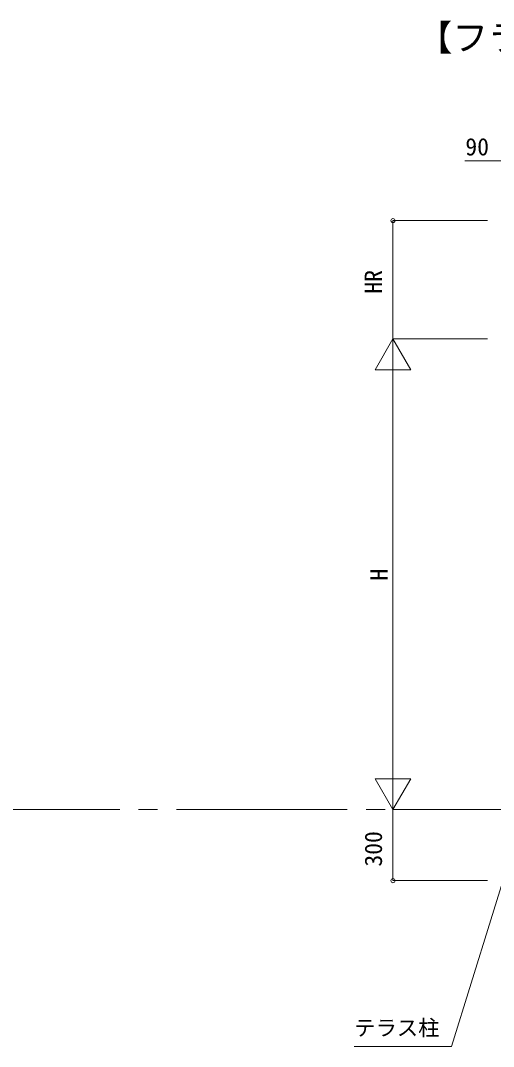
# Model space of a CAD drawing. Units: millimetres, scale not verified. Extents: x -990 to 990, y -1600 to 1603.
# Drawn here: x 43.5 to 243, y 603.7 to 1036.8 of the extents above; entities that cross this region are included whole.
import ezdxf
from ezdxf.enums import TextEntityAlignment as Align

# ---------------------------------------------------------------- set-up
doc = ezdxf.new("R2010")
doc.units = ezdxf.units.MM
doc.header["$LTSCALE"] = 8
doc.linetypes.add('CHAIN2', pattern=[12, 9, -1, 1, -1])
for name, color, linetype, lineweight in [('0-1_USER1', 3, 'Continuous', 9), ('0-2_YKK_ZWAK', 4, 'Continuous', 9), ('0-5_YKK_13', 6, 'Continuous', 9)]:
    doc.layers.add(name, color=color, linetype=linetype, lineweight=lineweight)
doc.styles.add('ＭＳ ゴシック', font='')
doc.styles.get('ＭＳ ゴシック').set_extended_font_data('MS Gothic')

msp = doc.modelspace()

# ---------------------------------------------------------------- linework, layer by layer
at = {"layer": '0-2_YKK_ZWAK'}
msp.add_line((215.931, 703.71), (447.389, 703.71), dxfattribs=at)
at = {"layer": '0-5_YKK_13'}
for p, q in [((240.511, 952.375), (200.511, 952.375)), ((200.611, 902.41), (200.611, 952.375)), ((200.611, 902.41), (193.111, 889.42)), ((240.511, 902.41), (200.511, 902.41)), ((240.511, 902.41), (200.511, 902.41)), ((200.611, 902.41), (208.111, 889.42)), ((200.611, 902.41), (200.611, 876.429)), ((193.111, 889.42), (208.111, 889.42)), ((200.611, 718.71), (200.611, 887.41)), ((200.611, 703.71), (200.611, 729.691)), ((200.611, 703.71), (193.111, 716.7)), ((208.111, 716.7), (193.111, 716.7)), ((200.611, 703.71), (208.111, 716.7)), ((240.511, 703.71), (200.511, 703.71)), ((240.511, 703.71), (200.511, 703.71)), ((200.611, 703.71), (200.611, 673.71)), ((240.511, 673.71), (200.511, 673.71))]:
    msp.add_line(p, q, dxfattribs=at)
at = {"layer": '0-5_YKK_13', "linetype": 'CHAIN2'}
msp.add_line((13.335, 703.71), (240.561, 703.71), dxfattribs=at)
at = {"layer": '0-5_YKK_13'}
for points in [[(255.451, 977.525), (246.451, 977.525), (231.018, 977.525)], [(251.701, 688.71), (250.216, 683.936), (225.263, 603.71), (184.263, 603.71)]]:
    msp.add_lwpolyline(points, dxfattribs=at)
for centre in [(200.611, 952.375), (200.611, 673.71)]:
    msp.add_circle(centre, 0.85, dxfattribs=at)

# ---------------------------------------------------------------- texts
at = {"layer": '0-1_USER1', "style": 'ＭＳ ゴシック'}
msp.add_text('【フラット型】', height=11, dxfattribs=at).set_placement((210.718, 1020.832), align=Align.BOTTOM_LEFT)
at = {"layer": '0-5_YKK_13', "style": 'ＭＳ ゴシック'}
for s, height, p in [('90', 7.331, (231.168, 977.675)), ('テラス柱', 6.598, (184.263, 606.3))]:
    msp.add_text(s, height=height, dxfattribs=at).set_placement(p, align=Align.BOTTOM_LEFT)
for s, p in [('HR', (198.211, 921.526)), ('H', (200.611, 800.393)), ('300', (198.211, 679.643))]:
    msp.add_text(s, height=7.331, rotation=90, dxfattribs=at).set_placement(p, align=Align.BOTTOM_LEFT)

doc.saveas('drawing.dxf')
